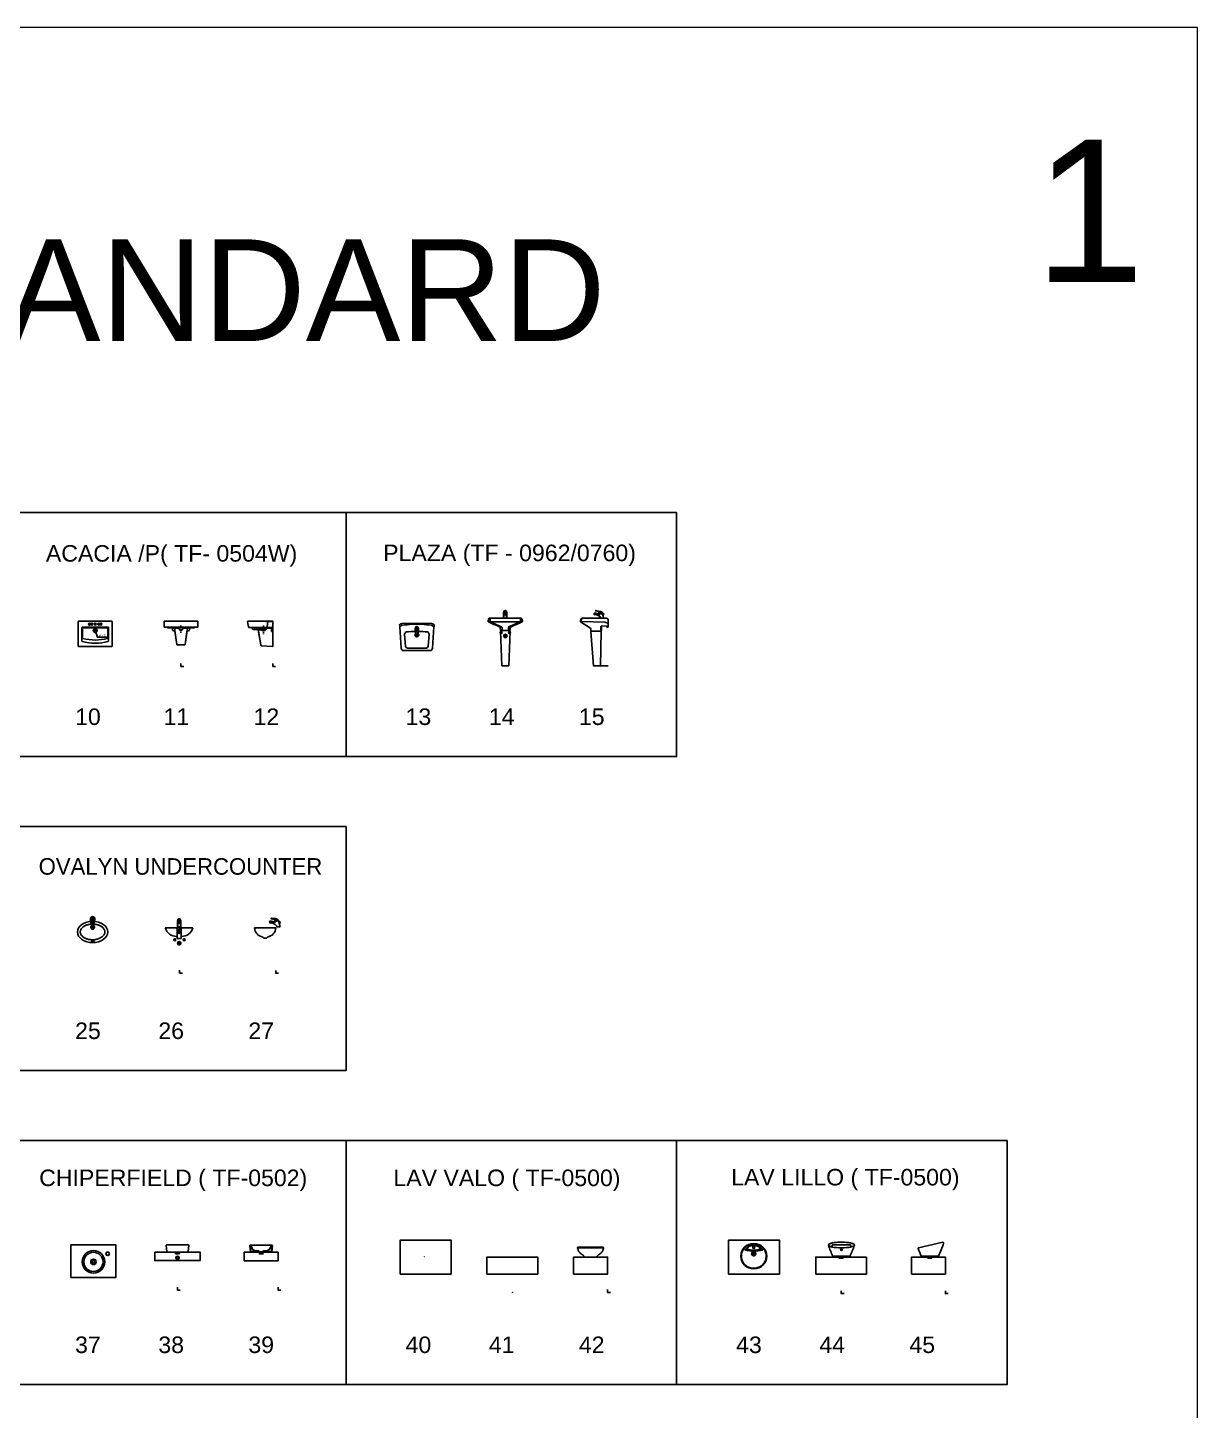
# Model space of a CAD drawing. Header units: inches. Extents: x 242965 to 445791, y 236206 to 423703.
# Drawn here: x 388990 to 409694, y 307410 to 331888 of the extents above; entities that cross this region are included whole.
import ezdxf

# ---------------------------------------------------------------- set-up
doc = ezdxf.new("R2010")
doc.units = ezdxf.units.IN
doc.header["$MEASUREMENT"] = 0
doc.linetypes.add('HIDDEN', pattern=[0.375, 0.25, -0.125])
doc.layers.add('2', color=181, linetype='Continuous', lineweight=20)
doc.layers.add('e', color=96, linetype='Continuous', lineweight=5)
for name, color, linetype in [('HATCH', 8, 'Continuous'), ('L1_', 7, 'Continuous'), ('wc', 144, 'Continuous')]:
    doc.layers.add(name, color=color, linetype=linetype)
doc.styles.add('Vni-Helve', font='')
doc.styles.get('Vni-Helve').set_extended_font_data('VNI-Helve')

# ---------------------------------------------------------------- blocks, each defined once
blk = doc.blocks.new('10')
at = {"layer": 'HATCH'}
blk.add_lwpolyline([(300, -10, 0.414214), (290, 0), (-290, 0, 0.414214), (-300, -10), (-300, -438, 0.414214), (-290, -448), (290, -448, 0.414214), (300, -438)], format="xyb", close=True, dxfattribs=at)
at = {"layer": 'wc', "color": 7}
for points in [[(300, -10, 0.414214), (290, 0), (-290, 0, 0.414214), (-300, -10), (-300, -438, 0.414214), (-290, -448), (290, -448, 0.414214), (300, -438)], [(237, -350), (237, -114, 0.414214), (227, -104), (0, -104), (-227, -104, 0.414214), (-237, -114), (-237, -350, 0.342419), (-229, -359), (-229, -359, 0.062437), (0, -388), (0, -388, 0.062437), (229, -359), (229, -359, 0.342419)]]:
    blk.add_lwpolyline(points, format="xyb", close=True, dxfattribs=at)
at = {"layer": 'wc'}
blk.add_lwpolyline([(226, -297), (226, -125, 0.414214), (216, -115), (0, -115), (-216, -115, 0.414214), (-226, -125), (-226, -297, 0.347164), (-219, -307), (-219, -307, 0.057422), (0, -333), (0, -333, 0.057422), (219, -307), (219, -307, 0.347164)], format="xyb", close=True, dxfattribs=at)
for points in [[(-119, -52), (-84, -52)], [(-102, -34), (-102, -70)], [(-78, -52), (-42, -52)], [(-60, -34), (-60, -70)], [(-45, -165), (46, -165)], [(-18, -52), (18, -52)], [(0, -34), (0, -70)], [(0, -119), (0, -210)], [(0, -165), (40, -283), (237, -283)], [(77, -52), (42, -52)], [(60, -34), (60, -70)], [(119, -52), (83, -52)], [(101, -34), (101, -70)]]:
    blk.add_lwpolyline(points, dxfattribs=at)
at = {"layer": 'wc', "color": 0}
blk.add_lwpolyline([(24, -177), (-24, -153)], dxfattribs=at)
at = {"layer": 'wc'}
for centre, radius in [((-102, -52), 15.2), ((-102, -52), 12.1), ((-60, -52), 15.2), ((-60, -52), 12.1), ((0, -165), 34), ((0, -52), 15.2), ((0, -52), 12.1), ((60, -52), 15.2), ((60, -52), 12.1), ((101, -52), 15.2), ((101, -52), 12.1)]:
    blk.add_circle(centre, radius, dxfattribs=at)
at = {"layer": 'wc', "linetype": 'ByBlock'}
for s, p in [('∅', (64, -273)), (' 45', (107, -273))]:
    blk.add_text(s, height=40, dxfattribs=at).set_placement(p)
blk = doc.blocks.new('11')
at = {"layer": 'HATCH'}
for points in [[(108, 622), (144, 638), (144, 638, 0.279368), (150, 647), (150, 647), (151, 677), (230, 682), (230, 682, 0.218655), (235, 685), (235, 685), (241, 694), (295, 694, 0.414214), (300, 699), (300, 795, 0.414214), (295, 800), (-295, 800, 0.414214), (-300, 795), (-300, 699, 0.414214), (-295, 694), (-241, 694), (-235, 685), (-235, 685, 0.218655), (-230, 682), (-230, 682), (-151, 677), (-150, 647), (-150, 647, 0.279368), (-144, 638), (-144, 638), (-108, 622)], [(106, 621), (74, 389), (74, 389, -0.388981), (64, 380), (0, 380), (-64, 380, -0.388981), (-74, 389), (-74, 389), (-106, 621)]]:
    blk.add_lwpolyline(points, format="xyb", dxfattribs=at)
at = {"layer": 'wc', "color": 7}
for points in [[(108, 622), (144, 638), (144, 638, 0.279368), (150, 647), (150, 647), (151, 677), (230, 682), (230, 682, 0.218655), (235, 685), (235, 685), (241, 694), (295, 694, 0.414214), (300, 699), (300, 795, 0.414214), (295, 800), (-295, 800, 0.414214), (-300, 795), (-300, 699, 0.414214), (-295, 694), (-241, 694), (-235, 685), (-235, 685, 0.218655), (-230, 682), (-230, 682), (-151, 677), (-150, 647), (-150, 647, 0.279368), (-144, 638), (-144, 638), (-108, 622)], [(106, 621), (74, 389), (74, 389, -0.388981), (64, 380), (0, 380), (-64, 380, -0.388981), (-74, 389), (-74, 389), (-106, 621)]]:
    blk.add_lwpolyline(points, format="xyb", dxfattribs=at)
at = {"layer": 'wc'}
for points in [[(-295, 800, 0.414214), (-300, 795), (-300, 699, 0.414214), (-295, 694)], [(295, 694, 0.414214), (300, 699), (300, 795, 0.414214), (295, 800)], [(33, 669, 0.364225), (27, 663), (27, 663), (25, 650), (25, 650, -0.382989), (18, 644), (0, 644), (0, 644), (-18, 644, -0.382989), (-25, 650), (-25, 650), (-27, 663), (-27, 663, 0.364225), (-33, 669), (-230, 682), (-230, 682, -0.218655), (-235, 685), (-235, 685), (-241, 694)], [(-151, 677), (-150, 647), (-150, 647, 0.279368), (-144, 638), (-144, 638), (-108, 622)], [(113, 675), (74, 389), (74, 389, -0.388981), (64, 380), (0, 380), (-64, 380, -0.388981), (-74, 389), (-74, 389), (-113, 675)], [(151, 677), (150, 647), (150, 647, -0.279368), (144, 638), (144, 638), (108, 622)], [(241, 694), (235, 685), (235, 685, -0.218655), (230, 682)]]:
    blk.add_lwpolyline(points, format="xyb", dxfattribs=at)
for points in [[(295, 800), (-295, 800)], [(-295, 694), (295, 694)], [(230, 682), (33, 669)], [(50, 0), (0, 0), (0, 50)]]:
    blk.add_lwpolyline(points, dxfattribs=at)
at = {"layer": 'wc', "linetype": 'HIDDEN', "ltscale": 80}
blk.add_lwpolyline([(0, 725), (0, 593)], dxfattribs=at)
blk = doc.blocks.new('12')
at = {"layer": 'HATCH'}
blk.add_lwpolyline([(-199, 367), (0, 353), (0, 800), (-438, 800, 0.46002), (-448, 788), (-433, 699, 0.369845), (-423, 690), (-375, 690), (-355, 660), (-355, 660, 0.225253), (-347, 655), (-347, 655), (-258, 646), (-213, 380, 0.345697)], format="xyb", close=True, dxfattribs=at)
at = {"layer": 'wc', "color": 7}
blk.add_lwpolyline([(-199, 367), (0, 353), (0, 800), (-438, 800, 0.46002), (-448, 788), (-433, 699, 0.369845), (-423, 690), (-375, 690), (-355, 660), (-355, 660, 0.225253), (-347, 655), (-347, 655), (-258, 646), (-213, 380, 0.345697)], format="xyb", close=True, dxfattribs=at)
at = {"layer": 'wc'}
for points in [[(0, 795), (-84, 789), (-84, 789, 0.373569), (-93, 780), (-93, 780), (-101, 679), (-101, 679, -0.143967), (-102, 675), (-102, 675), (-110, 665), (-110, 665, -0.234354), (-115, 662), (-115, 662), (-260, 661), (-213, 380), (-213, 380, 0.345697), (-199, 367), (0, 353), (0, 800), (-438, 800, 0.46002), (-448, 788), (-448, 788), (-433, 699), (-433, 699, 0.369845), (-423, 690), (0, 690)], [(-375, 690), (-355, 660), (-355, 660, 0.225253), (-347, 655), (-347, 655), (-198, 640)], [(-101, 678), (-33, 678, -0.414214), (-26, 671), (-26, 627, 0.414214), (-19, 620), (0, 620)]]:
    blk.add_lwpolyline(points, format="xyb", dxfattribs=at)
at = {"layer": 'wc', "linetype": 'HIDDEN', "ltscale": 80}
for points in [[(-340, 690), (-333, 681), (-333, 681, 0.229245), (-325, 676), (-325, 676), (-108, 666)], [(-134, 662), (-134, 644, -0.414214), (-144, 634), (-188, 634, -0.414214), (-198, 644), (-198, 662)]]:
    blk.add_lwpolyline(points, format="xyb", dxfattribs=at)
blk.add_lwpolyline([(-165, 727), (-165, 571)], dxfattribs=at)
at = {"layer": 'wc'}
blk.add_lwpolyline([(50, 0), (0, 0), (0, 50)], dxfattribs=at)
blk = doc.blocks.new('13')
at = {"layer": 'HATCH'}
blk.add_lwpolyline([(0, 0), (263, -1), (272, -9, -0.562267), (304, -48), (302, -63), (276, -440, -0.411139), (235, -484), (0, -484), (-235, -484, -0.411139), (-276, -440), (-302, -63), (-304, -48, -0.562267), (-272, -9), (-263, -1)], format="xyb", close=True, dxfattribs=at)
at = {"layer": 'wc', "color": 7}
blk.add_lwpolyline([(0, 0), (263, -1), (272, -9, -0.562267), (304, -48), (302, -63), (276, -440, -0.411139), (235, -484), (0, -484), (-235, -484, -0.411139), (-276, -440), (-302, -63), (-304, -48, -0.562267), (-272, -9), (-263, -1)], format="xyb", close=True, dxfattribs=at)
at = {"layer": 'wc'}
for points in [[(301, -64, 0.065359), (280, -43, 0.124944), (262, -36, 0.023701), (82, -18), (0, -19), (-82, -18, 0.023701), (-262, -36, 0.124944), (-280, -43, 0.065359), (-301, -64)], [(-20, -179, 3.105917), (20, -179)], [(13, -220, -0.389882), (0, -231, -0.230616), (-10, -226, -0.146126), (-13, -220), (-15, -208, -0.090943), (-17, -201), (-23, -157), (-28, -123), (-32, -90, -0.413838), (0, -59, -0.413838), (32, -90), (28, -123), (23, -157), (17, -201, -0.090943), (15, -208), (13, -220)], [(-18, -192, 0.469445), (-12, -228)], [(12, -228, 0.469445), (18, -192)]]:
    blk.add_lwpolyline(points, format="xyb", dxfattribs=at)
at = {"layer": 'wc', "color": 7}
for points in [[(-25, -145, 0.025131), (-186, -153, 0.292168), (-217, -195), (-200, -412, 0.274779), (-167, -438), (0, -438), (167, -438, 0.274779), (200, -412), (217, -195, 0.292168), (186, -153, 0.025131), (25, -145)], [(28, -123, 0.462811), (0, -90, 0.462811), (-28, -123)], [(-15, -208, 0.245866), (0, -218, 0.245866), (15, -208)], [(13, -220), (12, -228, -0.409667), (0, -239, -0.409667), (-12, -228), (-13, -220)]]:
    blk.add_lwpolyline(points, format="xyb", dxfattribs=at)
at = {"layer": 'wc'}
for points in [[(-40, -207), (-15, -207)], [(15, -207), (40, -207)]]:
    blk.add_lwpolyline(points, dxfattribs=at)
blk.add_lwpolyline([(0, -99, 0.414214), (-23, -121), (-13, -198, 0.389882), (0, -208, 0.389882), (13, -198), (23, -121, 0.414214)], format="xyb", close=True, dxfattribs=at)
for centre, radius in [((0, -134), 19.9), ((0, -75), 15), ((0, -134), 12.6), ((0, -75), 9.33)]:
    blk.add_circle(centre, radius, dxfattribs=at)
blk = doc.blocks.new('14')
at = {"layer": 'HATCH'}
blk.add_lwpolyline([(0, 0), (23, 615, -0.064811), (18, 627, 0.255147), (23, 635), (28, 683, -0.122342), (41, 693, 0.009761), (237, 780, 0.365404), (244, 795), (234, 832, 0.426318), (223, 843), (-32, 843), (-61, 843), (-90, 843), (-345, 843, 0.426318), (-356, 832), (-366, 795, 0.365404), (-360, 780, 0.009761), (-163, 693, -0.122342), (-150, 683), (-145, 635, 0.255147), (-140, 627, -0.064811), (-145, 615), (-122, 0)], format="xyb", dxfattribs=at)
blk.add_lwpolyline([(0, 0), (-122, 0)], dxfattribs=at)
at = {"layer": 'wc'}
for points in [[(-90, 939), (-80, 973, -0.332909), (-70, 980), (-61, 980), (-52, 980, -0.332909), (-42, 973), (-32, 939)], [(-338, 784, 0.035311), (-358, 783)], [(-323, 843), (-330, 808), (-334, 793), (-327, 779), (-127, 694, -0.367174), (-118, 675), (-118, 627)], [(-45, 913, 0.259522), (-46, 914, 0.076064), (-50, 915, 0.036376), (-54, 916, 0.026507), (-61, 917, 0.026507), (-67, 916, 0.036376), (-72, 915, 0.076064), (-76, 914, 0.259522), (-77, 913, 0.259522)], [(-67, 967), (-71, 946, 0.169183)], [(-71, 946, 0.15), (-51, 946)], [(-55, 967), (-51, 946, -0.169183)], [(201, 843), (208, 808), (212, 793), (205, 779), (5, 694, 0.367174), (-4, 675), (-4, 627)], [(236, 783, 0.035311), (216, 784)]]:
    blk.add_lwpolyline(points, format="xyb", dxfattribs=at)
at = {"layer": 'wc', "color": 7}
for points in [[(0, 0), (23, 615, -0.064811), (18, 627, 0.255147), (23, 635), (28, 683, -0.122342), (41, 693, 0.009761), (237, 780, 0.365404), (244, 795), (234, 832, 0.426318), (223, 843), (-32, 843), (-61, 843), (-90, 843), (-345, 843, 0.426318), (-356, 832), (-366, 795, 0.365404), (-360, 780, 0.009761), (-163, 693, -0.122342), (-150, 683), (-145, 635, 0.255147), (-140, 627, -0.064811), (-145, 615), (-122, 0)], [(-85, 866), (-81, 923, -0.741267), (-41, 923), (-37, 866)], [(-40, 911, 0.558066), (-81, 911)]]:
    blk.add_lwpolyline(points, format="xyb", dxfattribs=at)
at = {"layer": 'wc'}
for points in [[(207, 783), (-61, 783), (-329, 783)], [(-32, 843), (-32, 906), (-32, 939), (-90, 939), (-90, 903), (-90, 843)], [(-77, 913), (-77, 910)], [(-45, 913), (-45, 910)], [(-154, 590), (-117, 590)], [(-135, 608), (-135, 571)], [(-97, 530), (-19, 530)], [(-58, 568), (-58, 491)], [(33, 590), (-4, 590)], [(15, 608), (15, 571)]]:
    blk.add_lwpolyline(points, dxfattribs=at)
for points in [[(-77, 910, 0.259522), (-76, 909, 0.076064), (-72, 907, 0.036376), (-67, 906, 0.026507), (-61, 906, 0.026507), (-54, 906, 0.036376), (-50, 907, 0.076064), (-46, 909, 0.259522), (-45, 910, 0.259522), (-46, 911, 0.076064), (-50, 913, 0.036376), (-54, 914, 0.026507), (-61, 914, 0.026507), (-67, 914, 0.036376), (-72, 913, 0.076064), (-76, 911, 0.259522)], [(-67, 967, -0.305139), (-55, 967, 0.305139)]]:
    blk.add_lwpolyline(points, format="xyb", close=True, dxfattribs=at)
at = {"layer": 'wc', "color": 7}
for points in [[(-140, 627), (18, 627)], [(0, 0), (-122, 0)]]:
    blk.add_lwpolyline(points, dxfattribs=at)
at = {"layer": 'wc'}
for centre, radius in [((-135, 590), 17.6), ((-135, 590), 12.6), ((-58, 530), 30.2), ((-58, 530), 25.2), ((15, 590), 17.6), ((15, 590), 12.6)]:
    blk.add_circle(centre, radius, dxfattribs=at)
blk = doc.blocks.new('15')
at = {"layer": 'HATCH'}
blk.add_lwpolyline([(0, 827), (0, 692, -0.152998), (-20, 689), (-28, 706), (-114, 707, 0.155734), (-124, 704), (-121, 697), (-121, 627), (-131, 621), (-136, 618), (-127, 608), (-135, 0), (-258, 0), (-305, 609), (-299, 618), (-306, 621), (-306, 653), (-313, 667), (-489, 782, -0.061754), (-486, 826, -0.200431), (-469, 844), (-142, 844), (-81, 844), (-27, 844)], format="xyb", close=True, dxfattribs=at)
at = {"layer": 'wc'}
for points in [[(-198, 977), (-219, 980, 0.206002), (-229, 977)], [(-155, 935, 0.255828), (-154, 932), (-154, 932, -0.291043), (-156, 924), (-156, 924, -0.178437), (-170, 921), (-170, 921, -0.022606), (-197, 927), (-197, 927, 0.051666), (-242, 936), (-242, 936, 0.322169), (-243, 935), (-243, 935), (-249, 921), (-249, 921, 0.428113), (-248, 920), (-248, 920), (-247, 919), (-226, 911), (-188, 898), (-188, 898, -0.036365), (-160, 881), (-160, 881, -0.160897), (-142, 844)], [(-226, 911), (-228, 905), (-249, 913), (-247, 919, -0.08481), (-155, 880, -0.158906), (-130, 854)], [(-242, 936), (-175, 916, 0.087142), (-148, 913, 0.496456)], [(-229, 977, 0.22948), (-226, 974), (-174, 962), (-149, 954)], [(-106, 938), (-109, 949), (-118, 955, 0.056287), (-135, 964), (-135, 964)], [(-124, 704, 0.251438), (-132, 689), (-131, 621)]]:
    blk.add_lwpolyline(points, format="xyb", dxfattribs=at)
at = {"layer": 'wc', "color": 7}
blk.add_lwpolyline([(0, 827), (0, 692, -0.152998), (-20, 689), (-28, 706), (-114, 707, 0.155734), (-124, 704), (-121, 697), (-121, 627), (-131, 621), (-136, 618), (-127, 608), (-135, 0), (-258, 0), (-305, 609), (-299, 618), (-306, 621), (-306, 653), (-313, 667), (-489, 782, -0.061754), (-486, 826, -0.200431), (-469, 844), (-142, 844), (-81, 844), (-27, 844)], format="xyb", close=True, dxfattribs=at)
at = {"layer": 'wc'}
for points in [[(-479, 784), (-489, 782)], [(-469, 844), (-478, 796), (-479, 784), (-473, 772)], [(-479, 784), (-56, 776), (-1, 752)], [(-135, 964), (-198, 977)], [(-106, 938), (-108, 938), (-143, 938)], [(-103, 924), (-108, 938)], [(-92, 911), (-95, 895), (-102, 924)], [(-92, 911), (-93, 911), (-92, 931), (-77, 927), (-84, 909)], [(-92, 931), (-89, 932), (-80, 930), (-77, 927)], [(-84, 909), (-86, 910), (-91, 882), (-81, 844)], [(-135, 0), (0, 0)]]:
    blk.add_lwpolyline(points, dxfattribs=at)
at = {"layer": 'wc', "color": 7}
for points in [[(-143, 938), (-155, 935), (-158, 934), (-163, 947), (-156, 956)], [(-156, 924), (-102, 924)], [(-91, 882), (-95, 895)], [(-86, 910), (-92, 911)], [(-136, 618), (-299, 618)]]:
    blk.add_lwpolyline(points, dxfattribs=at)
blk = doc.blocks.new('25')
at = {"layer": 'HATCH'}
blk.add_ellipse((0, 0), major_axis=(268, 0), ratio=0.705652, dxfattribs=at)
at = {"layer": 'wc', "color": 7}
for points in [[(17, 68, -0.389882), (1, 54, -0.230616), (-11, 60, -0.146126), (-15, 68), (-18, 83, -0.090943), (-20, 92), (-28, 146), (-35, 190), (-39, 231, -0.413838), (1, 270, -0.413838), (41, 231), (36, 190), (30, 146), (22, 92, -0.090943), (19, 83), (17, 68)], [(36, 190, 0.462811), (1, 231, 0.462811), (-35, 190)], [(-18, 83, 0.245866), (1, 71, 0.245866), (19, 83)], [(17, 68), (15, 58, -0.409667), (1, 44, -0.409667), (-14, 58), (-15, 68)]]:
    blk.add_lwpolyline(points, format="xyb", dxfattribs=at)
at = {"layer": 'wc', "color": 6}
for points in [[(-40, 85), (43, 85)], [(1, 124), (1, 40)]]:
    blk.add_lwpolyline(points, dxfattribs=at)
at = {"layer": 'wc'}
blk.add_lwpolyline([(1, 220, 0.414214), (-28, 193), (-15, 96, 0.389882), (1, 82, 0.389882), (17, 96), (30, 193, 0.414214)], format="xyb", close=True, dxfattribs=at)
at = {"layer": 'wc', "color": 6}
blk.add_lwpolyline([(-28, -168), (26, -168), (26, -175), (-28, -175)], close=True, dxfattribs=at)
at = {"layer": 'wc'}
for centre, radius in [((1, 250), 18.8), ((1, 250), 11.7), ((1, 175), 25), ((1, 175), 15.8)]:
    blk.add_circle(centre, radius, dxfattribs=at)
at = {"layer": 'wc', "color": 6}
blk.add_circle((1, 85), 32.1, dxfattribs=at)
at = {"layer": 'wc', "color": 7}
blk.add_ellipse((0, 0), major_axis=(268, 0), ratio=0.705652, dxfattribs=at)
at = {"layer": 'wc', "color": 6}
blk.add_open_spline([(218, 0), (218, 5), (218, 10), (216, 20), (215, 25), (211, 35), (208, 40), (203, 50), (199, 55), (191, 66), (187, 71), (177, 80), (171, 85), (159, 94), (152, 99), (138, 107), (131, 111), (115, 118), (107, 121), (89, 127), (80, 129), (62, 133), (52, 135), (33, 138), (24, 138), (4, 139), (-6, 139), (-25, 138), (-35, 137), (-54, 135), (-63, 133), (-82, 129), (-91, 126), (-108, 121), (-116, 117), (-132, 110), (-140, 106), (-154, 98), (-160, 94), (-172, 84), (-178, 80), (-188, 70), (-192, 65), (-200, 55), (-203, 50), (-209, 39), (-211, 34), (-215, 24), (-216, 19), (-218, 9), (-218, 4), (-218, -6), (-218, -11), (-216, -21), (-214, -26), (-210, -36), (-208, -41), (-202, -51), (-199, -56), (-191, -66), (-186, -71), (-176, -81), (-170, -86), (-158, -95), (-151, -99), (-137, -108), (-129, -111), (-113, -118), (-105, -122), (-88, -127), (-79, -130), (-60, -134), (-51, -135), (-32, -138), (-22, -139), (-2, -139), (7, -139), (27, -138), (37, -137), (56, -135), (65, -133), (83, -128), (92, -126), (109, -120), (118, -117), (133, -109), (141, -106), (155, -97), (161, -93), (173, -84), (179, -79), (189, -69), (193, -64), (201, -54), (204, -49), (209, -38), (212, -33), (215, -23), (216, -18), (218, -9), (218, -4), (218, 0)], degree=3, knots=[0, 0, 0, 0, 0.125951, 0.125951, 0.251903, 0.251903, 0.377854, 0.377854, 0.503806, 0.503806, 0.629757, 0.629757, 0.755708, 0.755708, 0.88166, 0.88166, 1.007611, 1.007611, 1.133563, 1.133563, 1.259514, 1.259514, 1.385465, 1.385465, 1.511417, 1.511417, 1.637368, 1.637368, 1.76332, 1.76332, 1.889271, 1.889271, 2.015222, 2.015222, 2.141174, 2.141174, 2.267125, 2.267125, 2.393076, 2.393076, 2.519028, 2.519028, 2.644979, 2.644979, 2.770931, 2.770931, 2.896882, 2.896882, 3.022833, 3.022833, 3.148785, 3.148785, 3.274736, 3.274736, 3.400688, 3.400688, 3.526639, 3.526639, 3.65259, 3.65259, 3.778542, 3.778542, 3.904493, 3.904493, 4.030445, 4.030445, 4.156396, 4.156396, 4.282347, 4.282347, 4.408299, 4.408299, 4.53425, 4.53425, 4.660202, 4.660202, 4.786153, 4.786153, 4.912104, 4.912104, 5.038056, 5.038056, 5.164007, 5.164007, 5.289959, 5.289959, 5.41591, 5.41591, 5.541861, 5.541861, 5.667813, 5.667813, 5.793764, 5.793764, 5.919715, 5.919715, 6.045667, 6.045667, 6.171618, 6.171618, 6.283185, 6.283185, 6.283185, 6.283185], dxfattribs=at)
blk = doc.blocks.new('26')
at = {"layer": 'wc', "color": 8}
for q in [(-253, 800), (236, 800)]:
    blk.add_line((236, 800), q, dxfattribs=at)
blk.add_lwpolyline([(-253, 800, 0.3319), (-50, 650)], format="xyb", dxfattribs=at)
for points in [[(-50, 800), (-42, 800), (-42, 785), (-50, 785)], [(-42, 800), (26, 800), (26, 615), (-42, 615)], [(-14, 781), (-1, 781), (-1, 703), (-14, 703)], [(33, 800), (26, 800), (26, 785), (33, 785)]]:
    blk.add_lwpolyline(points, close=True, dxfattribs=at)
at = {"layer": 'wc'}
for points in [[(23, 919), (13, 954, 0.332909), (3, 961), (-7, 961), (-16, 961, 0.332909), (-26, 954), (-36, 919)], [(10, 891, 0.259522), (9, 893, 0.076064), (5, 894, 0.036376), (0, 895, 0.026507), (-7, 896, 0.026507), (-13, 895, 0.036376), (-18, 894, 0.076064), (-22, 893, 0.259522), (-23, 891, 0.259522)], [(-13, 948), (-17, 926, 0.169183)], [(-17, 926, 0.15), (3, 926)], [(0, 948, 0.305139), (-13, 948)], [(0, 948), (3, 926, -0.169183)]]:
    blk.add_lwpolyline(points, format="xyb", dxfattribs=at)
for points in [[(23, 820), (23, 884), (23, 919), (-36, 919), (-36, 882), (-36, 820)], [(-23, 891), (-23, 889)], [(10, 891), (10, 889)], [(50, 0), (0, 0), (0, 50)]]:
    blk.add_lwpolyline(points, dxfattribs=at)
at = {"layer": 'wc', "color": 7}
blk.add_lwpolyline([(23, 820), (-7, 820), (-36, 820)], dxfattribs=at)
for points in [[(-31, 843), (-27, 902, -0.741267), (14, 902), (18, 843)], [(15, 890, 0.558066), (-28, 890)]]:
    blk.add_lwpolyline(points, format="xyb", dxfattribs=at)
at = {"layer": 'wc'}
blk.add_lwpolyline([(-23, 889, 0.259522), (-22, 888, 0.076064), (-18, 886, 0.036376), (-13, 885, 0.026507), (-7, 885, 0.026507), (0, 885, 0.036376), (5, 886, 0.076064), (9, 888, 0.259522), (10, 889, 0.259522), (9, 890, 0.076064), (5, 892, 0.036376), (0, 893, 0.026507), (-7, 893, 0.026507), (-13, 893, 0.036376), (-18, 892, 0.076064), (-22, 890, 0.259522)], format="xyb", close=True, dxfattribs=at)
at = {"layer": 'wc', "color": 8}
for points in [[(-104, 590), (-67, 590)], [(-86, 608), (-86, 572)], [(-50, 650), (-42, 615)], [(-45, 530), (32, 530)], [(-7, 568), (-7, 492)], [(34, 650), (26, 615)], [(98, 590), (61, 590)], [(80, 608), (80, 572)]]:
    blk.add_lwpolyline(points, dxfattribs=at)
for centre, radius in [((-86, 590), 17.6), ((-86, 590), 12.6), ((-7, 530), 30.2), ((-7, 530), 25.2), ((80, 590), 17.6), ((80, 590), 12.6)]:
    blk.add_circle(centre, radius, dxfattribs=at)
blk.add_arc((34, 861), 211, 269.7673, 343.2113, dxfattribs=at)
blk = doc.blocks.new('27')
at = {"layer": 'wc', "color": 8}
blk.add_lwpolyline([(-378, 802), (0, 802), (0, 802, -0.359741), (-149, 641), (-164, 621), (-164, 621), (-214, 621), (-229, 641, -0.359741)], format="xyb", close=True, dxfattribs=at)
at = {"layer": 'wc', "color": 7}
for points in [[(-107, 904), (-110, 897), (-86, 888), (-83, 896)], [(-18, 969), (-18, 970), (-11, 971), (14, 965), (19, 961), (19, 960)], [(48, 929), (-3, 915)], [(61, 881), (46, 933), (44, 937)], [(60, 913), (63, 916), (74, 915), (77, 912)], [(63, 892), (62, 892), (60, 913), (77, 912), (72, 892)], [(69, 892), (63, 892), (61, 881), (66, 863)], [(72, 892), (69, 892), (66, 863), (78, 820)]]:
    blk.add_lwpolyline(points, dxfattribs=at)
for points in [[(-4, 924, 0.151404), (-4, 919), (-4, 919, -0.291043), (-6, 909), (-6, 909, -0.178437), (-22, 906), (-22, 906, -0.022606), (-52, 914), (-52, 914, 0.051666), (-102, 923), (-102, 923, 0.322169), (-103, 922), (-103, 922), (-109, 907), (-109, 907, 0.428113), (-109, 905), (-109, 905), (-107, 904), (-83, 896), (-41, 880), (-41, 880, -0.036365), (-11, 862), (-11, 862, -0.144043), (23, 820), (23, 820), (78, 820)], [(17, 936, 0.287762), (-1, 953), (-87, 969, -0.198955), (-75, 973), (-18, 969), (-18, 969), (19, 960), (19, 960, -0.06062), (37, 952), (47, 938), (44, 937), (-4, 924), (-8, 923, 0.296886), (-30, 954), (-83, 965, -0.22948), (-87, 969)]]:
    blk.add_lwpolyline(points, format="xyb", dxfattribs=at)
at = {"layer": 'wc'}
blk.add_lwpolyline([(50, 0), (0, 0), (0, 50)], dxfattribs=at)
blk = doc.blocks.new('37')
at = {"layer": 'HATCH'}
blk.add_circle((0, 0), 200, dxfattribs=at)
at = {"layer": 'wc', "color": 7}
blk.add_circle((0, 0), 200, dxfattribs=at)
at = {"layer": 'wc'}
for centre, radius in [((0, 0), 170), ((0, 0), 47.7), ((0, 0), 23.3), ((252, 144), 32.7), ((252, 144), 30.3)]:
    blk.add_circle(centre, radius, dxfattribs=at)
blk = doc.blocks.new('38')
at = {"layer": 'HATCH'}
blk.add_lwpolyline([(-200, 789), (-200, 789), (-190, 682), (-190, 682, 0.391002), (-180, 673), (0, 673), (0, 673), (180, 673, 0.391002), (190, 682), (190, 682), (200, 789), (200, 789, 0.437812), (190, 800), (0, 800), (0, 800), (-190, 800, 0.437812)], format="xyb", close=True, dxfattribs=at)
at = {"layer": 'wc', "color": 7}
blk.add_lwpolyline([(-200, 789), (-200, 789), (-190, 682), (-190, 682, 0.391002), (-180, 673), (0, 673), (0, 673), (180, 673, 0.391002), (190, 682), (190, 682), (200, 789), (200, 789, 0.437812), (190, 800), (0, 800), (0, 800), (-190, 800, 0.437812)], format="xyb", close=True, dxfattribs=at)
at = {"layer": 'wc'}
blk.add_lwpolyline([(-37, 673), (-34, 647, 0.382137), (-29, 642), (0, 642), (0, 642), (29, 642, 0.382137), (34, 647), (37, 673)], format="xyb", dxfattribs=at)
for points in [[(-37, 570), (40, 570)], [(50, 0), (0, 0), (0, 50)]]:
    blk.add_lwpolyline(points, dxfattribs=at)
for radius in [30.2, 25.2]:
    blk.add_circle((1, 570), radius, dxfattribs=at)
blk = doc.blocks.new('39')
at = {"layer": 'HATCH'}
blk.add_lwpolyline([(-480, 671), (-337, 671), (-120, 671, 0.391002), (-110, 680), (-110, 680), (-100, 787), (-100, 787, 0.437812), (-110, 798), (-118, 798), (-300, 798), (-482, 798), (-490, 798, 0.437812), (-500, 787), (-500, 787), (-490, 680), (-490, 680, 0.391002)], format="xyb", close=True, dxfattribs=at)
at = {"layer": 'wc', "color": 7}
for points in [[(-337, 671), (-480, 671, -0.391002), (-490, 680), (-490, 680), (-500, 787), (-500, 787, -0.437812), (-490, 798), (-482, 798, -0.411741), (-472, 788), (-472, 788, 0.356391), (-396, 696), (-396, 696), (-343, 693, -0.214125), (-336, 690), (-336, 690), (-321, 676)], [(-482, 798), (-300, 798), (-118, 798, 0.411741), (-128, 788), (-128, 788, -0.356391), (-204, 696), (-204, 696), (-257, 693, 0.214125), (-264, 690), (-264, 690), (-279, 676)], [(-263, 671), (-120, 671, 0.391002), (-110, 680), (-110, 680), (-100, 787), (-100, 787, 0.437812), (-110, 798), (-118, 798)]]:
    blk.add_lwpolyline(points, format="xyb", dxfattribs=at)
at = {"layer": 'wc'}
for points in [[(-447, 686), (-475, 686), (-475, 686, -0.195645), (-479, 687), (-479, 687), (-485, 693), (-485, 693, -0.184723), (-487, 697), (-487, 697), (-494, 781), (-494, 781, -0.438948), (-489, 787), (-484, 787, -0.403547), (-479, 782), (-479, 782, 0.281894), (-422, 696), (-422, 696, -0.492569), (-420, 688), (-420, 688), (-429, 678, -0.434452), (-436, 678), (-436, 678), (-443, 685, 0.197538)], [(-121, 782, -0.403547), (-116, 787), (-111, 787, -0.438948), (-106, 781), (-106, 781), (-113, 697), (-113, 697, -0.184723), (-115, 693), (-115, 693), (-121, 687), (-121, 687, -0.195645), (-125, 686), (-125, 686), (-153, 686), (-153, 686, 0.197538), (-157, 685), (-164, 678), (-164, 678, -0.434452), (-171, 678), (-180, 688), (-180, 688, -0.492569), (-178, 696), (-178, 696, 0.281894), (-121, 782)]]:
    blk.add_lwpolyline(points, format="xyb", close=True, dxfattribs=at)
for points in [[(-444, 671), (-447, 675), (-447, 675, 0.242114), (-451, 677), (-470, 677, 0.224848), (-473, 675), (-473, 675), (-477, 671)], [(-179, 671), (-188, 682), (-188, 682, 0.260452), (-197, 686), (-197, 686, -0.017843), (-246, 682), (-246, 682, 0.359705), (-265, 665), (-265, 665), (-269, 640), (-300, 640), (-331, 640), (-335, 665), (-335, 665, 0.359705), (-354, 682), (-354, 682, -0.017843), (-403, 686), (-403, 686, 0.260452), (-412, 682), (-412, 682), (-421, 671)], [(-123, 671), (-127, 675), (-127, 675, 0.224848), (-130, 677), (-149, 677, 0.242114), (-153, 675), (-153, 675), (-156, 671)]]:
    blk.add_lwpolyline(points, format="xyb", dxfattribs=at)
for points in [[(-281, 640), (-279, 676), (-300, 676), (-321, 676), (-319, 640)], [(50, 0), (0, 0), (0, 50)]]:
    blk.add_lwpolyline(points, dxfattribs=at)
blk = doc.blocks.new('40')
at = {"layer": 'L1_', "color": 3, "linetype": 'Continuous'}
blk.add_line((0, 0), (0, 0), dxfattribs=at)
blk.add_line((0, 0), (0, 0), dxfattribs=at)
blk.add_line((0, 0), (0, 0), dxfattribs=at)
blk.add_line((0, 0), (0, 0), dxfattribs=at)
blk.add_line((0, 0), (0, 0), dxfattribs=at)
blk.add_line((0, 0), (0, 0), dxfattribs=at)
blk.add_line((0, 0), (0, 0), dxfattribs=at)
blk.add_line((0, 0), (0, 0), dxfattribs=at)
blk.add_line((0, 0), (0, 0), dxfattribs=at)
blk.add_line((0, 0), (0, 0), dxfattribs=at)
blk.add_line((0, 0), (0, 0), dxfattribs=at)
blk.add_line((0, 0), (0, 0), dxfattribs=at)
blk.add_line((0, 0), (0, 0), dxfattribs=at)
blk.add_line((0, 0), (0, 0), dxfattribs=at)
blk.add_line((0, 0), (0, 0), dxfattribs=at)
blk.add_line((0, 0), (0, 0), dxfattribs=at)
blk.add_line((0, 0), (0, 0), dxfattribs=at)
blk.add_line((0, 0), (0, 0), dxfattribs=at)
blk.add_line((0, 0), (0, 0), dxfattribs=at)
blk.add_line((0, 0), (0, 0), dxfattribs=at)
blk.add_line((0, 0), (0, 0), dxfattribs=at)
for radius, start, end in [(0.01, 180, 270), (0.01, 270, 0), (0.01, 180, 270), (0.01, 270, 0), (0.01, 180, 270), (0.01, 270, 0), (0.01, 180, 270), (0.01, 270, 0), (0.005, 90, 161.5651), (0.005, 18.4349, 90), (0.005, 90, 161.5651), (0.005, 18.4349, 90), (0.005, 270, 0), (0.005, 180, 270), (0.005, 90, 180), (0.005, 0, 90)]:
    blk.add_arc((0, 0), radius, start, end, dxfattribs=at)
blk = doc.blocks.new('45')
at = {"layer": 'HATCH'}
blk.add_lwpolyline([(-476, 811, 0.45556), (-483, 797), (-483, 797, 0.014548), (-427, 659), (-427, 659), (-418, 659), (-413, 645), (-136, 645), (-130, 659), (-121, 659), (-121, 659, 0.024418), (-32, 893), (-32, 893, 0.58074), (-44, 906)], format="xyb", close=True, dxfattribs=at)
at = {"layer": 'wc', "color": 7}
blk.add_lwpolyline([(-476, 811, 0.45556), (-483, 797), (-483, 797, 0.014548), (-427, 659), (-427, 659), (-418, 659), (-413, 645), (-136, 645), (-130, 659), (-121, 659), (-121, 659, 0.024418), (-32, 893), (-32, 893, 0.58074), (-44, 906)], format="xyb", close=True, dxfattribs=at)
blk.add_lwpolyline([(-418, 659), (-130, 659)], dxfattribs=at)
at = {"layer": 'wc'}
blk.add_lwpolyline([(-314, 628), (-314, 645), (-242, 645), (-242, 628)], close=True, dxfattribs=at)
blk.add_lwpolyline([(50, 0), (0, 0), (0, 50)], dxfattribs=at)
blk = doc.blocks.new('44')
at = {"layer": 'HATCH'}
for p, q in [((-141, 659), (-149, 659)), ((-149, 659), (-149, 659)), ((-135, 645), (-141, 659)), ((142, 645), (-135, 645)), ((148, 659), (142, 645))]:
    blk.add_line(p, q, dxfattribs=at)
blk.add_lwpolyline([(233, 854, -0.020462), (156, 659), (156, 659), (148, 659)], format="xyb", dxfattribs=at)
blk.add_lwpolyline([(36, 628), (-36, 628), (-36, 645), (36, 645)], close=True, dxfattribs=at)
blk.add_arc((2202, 1693), 2568, 199.0507, 203.7396, dxfattribs=at)
blk.add_ellipse((4, 859), major_axis=(-230, 0), ratio=0.220601, start_param=3.075938, end_param=6.369486, dxfattribs=at)
at = {"layer": 'wc', "color": 7}
for points in [[(-128, 659), (148, 659), (142, 645), (-135, 645), (-141, 659), (-149, 659), (-149, 659, -0.020462), (-226, 854)], [(233, 854, -0.020462), (156, 659), (156, 659), (148, 659)]]:
    blk.add_lwpolyline(points, format="xyb", dxfattribs=at)
at = {"layer": 'wc'}
for points in [[(167, 823, 0.060115), (167, 855), (167, 855, 0.325249), (158, 860), (158, 860, 0.029809), (-150, 860), (-150, 860, 0.325249), (-159, 855), (-159, 855, 0.060115), (-160, 823)], [(163, 859, 0.000214), (-156, 859)]]:
    blk.add_lwpolyline(points, format="xyb", dxfattribs=at)
blk.add_lwpolyline([(36, 628), (-36, 628), (-36, 645), (36, 645)], close=True, dxfattribs=at)
blk.add_lwpolyline([(50, 0), (0, 0), (0, 50)], dxfattribs=at)
blk.add_circle((4, 777), 14.7, dxfattribs=at)
at = {"layer": 'wc', "color": 7}
blk.add_ellipse((4, 859), major_axis=(-230, 0), ratio=0.220601, dxfattribs=at)
blk = doc.blocks.new('43')
at = {"layer": 'HATCH'}
blk.add_ellipse((-4, -284), major_axis=(-230, 0), ratio=0.977986, dxfattribs=at)
at = {"layer": 'wc'}
blk.add_lwpolyline([(149, -174, 0.189024), (125, -158), (125, -158, 0.167321), (100, -161), (100, -161, -0.179721), (-107, -161), (-107, -161, 0.167321), (-131, -158), (-131, -158, 0.189024), (-156, -174), (-156, -174, 0.125733), (150, -178), (150, -178, 0.538127), (-156, -174)], format="xyb", dxfattribs=at)
for points in [[(42, -240), (-50, -240)], [(-4, -287), (-4, -194)]]:
    blk.add_lwpolyline(points, dxfattribs=at)
for centre, radius in [((-4, -240), 37.4), ((-4, -240), 23.3), ((-4, -127), 19)]:
    blk.add_circle(centre, radius, dxfattribs=at)
at = {"layer": 'wc', "color": 7}
blk.add_ellipse((-4, -284), major_axis=(-230, 0), ratio=0.977986, dxfattribs=at)
at = {"layer": 'wc'}
blk.add_open_spline([(-224, -284), (-224, -292), (-223, -299), (-221, -319), (-219, -331), (-212, -355), (-208, -366), (-197, -388), (-190, -399), (-175, -419), (-167, -429), (-149, -446), (-139, -454), (-118, -468), (-107, -474), (-84, -485), (-72, -489), (-48, -495), (-35, -497), (-10, -499), (3, -499), (28, -497), (41, -495), (65, -489), (77, -484), (100, -474), (111, -468), (132, -454), (142, -446), (160, -428), (168, -419), (183, -399), (189, -388), (200, -366), (205, -354), (211, -330), (214, -318), (216, -294), (217, -281), (215, -256), (213, -244), (207, -220), (202, -208), (192, -186), (186, -175), (172, -154), (164, -145), (147, -127), (137, -119), (117, -104), (106, -97), (83, -86), (71, -82), (47, -75), (34, -72), (9, -69), (-3, -69), (-29, -70), (-41, -72), (-66, -78), (-78, -82), (-102, -91), (-113, -97), (-134, -111), (-144, -118), (-163, -135), (-171, -144), (-187, -164), (-193, -174), (-205, -196), (-210, -208), (-217, -231), (-220, -244), (-223, -265), (-224, -275), (-224, -284)], degree=3, knots=[0, 0, 0, 0, 0.102998, 0.102998, 0.27579, 0.27579, 0.448582, 0.448582, 0.621373, 0.621373, 0.794165, 0.794165, 0.966957, 0.966957, 1.139749, 1.139749, 1.312541, 1.312541, 1.485332, 1.485332, 1.658124, 1.658124, 1.830916, 1.830916, 2.003708, 2.003708, 2.176499, 2.176499, 2.349291, 2.349291, 2.522083, 2.522083, 2.694875, 2.694875, 2.867667, 2.867667, 3.040458, 3.040458, 3.21325, 3.21325, 3.386042, 3.386042, 3.558834, 3.558834, 3.731625, 3.731625, 3.904417, 3.904417, 4.077209, 4.077209, 4.250001, 4.250001, 4.422793, 4.422793, 4.595584, 4.595584, 4.768376, 4.768376, 4.941168, 4.941168, 5.11396, 5.11396, 5.286752, 5.286752, 5.459543, 5.459543, 5.632335, 5.632335, 5.805127, 5.805127, 5.977919, 5.977919, 6.15071, 6.15071, 6.283185, 6.283185, 6.283185, 6.283185], dxfattribs=at)
blk = doc.blocks.new('42')
at = {"layer": 'HATCH', "linetype": 'Continuous'}
for points in [[(-79, 800), (-521, 800, 0.465374), (-529, 788)], [(-71, 788, 0.465374), (-79, 800)]]:
    blk.add_lwpolyline(points, format="xyb", dxfattribs=at)
blk.add_lwpolyline([(-521, 800), (-521, 800)], close=True, dxfattribs=at)
blk.add_lwpolyline([(-521, 800), (-521, 800)], close=True, dxfattribs=at)
blk.add_lwpolyline([(-182, 625), (-418, 625)], dxfattribs=at)
for points in [[(-529, 788), (-522, 756), (-511, 731), (-496, 709), (-477, 690), (-458, 676), (-448, 668), (-432, 657), (-425, 649), (-419, 640), (-418, 625)], [(-71, 788), (-78, 756), (-89, 731), (-104, 709), (-123, 690), (-142, 676), (-152, 668), (-168, 657), (-175, 649), (-181, 640), (-182, 625)]]:
    blk.add_spline(points, degree=3, dxfattribs=at)
at = {"layer": 'wc'}
for points in [[(-79, 800), (-521, 800), (-521, 800, 0.465374), (-529, 788), (-529, 788), (-71, 788), (-71, 788, 0.465374), (-79, 800)], [(-521, 800, 0.465374), (-529, 788)], [(-71, 788, 0.465374), (-79, 800)]]:
    blk.add_lwpolyline(points, format="xyb", dxfattribs=at)
at = {"layer": 'wc', "color": 7}
for points in [[(-521, 800, 0.465374), (-529, 788)], [(-71, 788, 0.465374), (-79, 800)]]:
    blk.add_lwpolyline(points, format="xyb", dxfattribs=at)
for points in [[(-529, 788), (-529, 788)], [(-521, 800), (-521, 800)], [(-71, 788), (-71, 788)]]:
    blk.add_lwpolyline(points, close=True, dxfattribs=at)
at = {"layer": 'wc'}
for points in [[(-529, 788), (-529, 788)], [(-521, 800), (-521, 800)], [(-71, 788), (-71, 788)]]:
    blk.add_lwpolyline(points, close=True, dxfattribs=at)
at = {"layer": 'wc', "color": 7}
for points in [[(-521, 800), (-79, 800)], [(-418, 625), (-182, 625)]]:
    blk.add_lwpolyline(points, dxfattribs=at)
at = {"layer": 'wc'}
for points in [[(-521, 800), (-79, 800)], [(-418, 625), (-182, 625)], [(-418, 625), (-182, 625)], [(50, 0), (0, 0), (0, 50)]]:
    blk.add_lwpolyline(points, dxfattribs=at)
for points in [[(-529, 788), (-522, 756), (-511, 731), (-496, 709), (-477, 690), (-458, 676), (-448, 668), (-432, 657), (-425, 649), (-419, 640), (-418, 626)], [(-529, 788), (-522, 756), (-511, 731), (-496, 709), (-477, 690), (-458, 676), (-448, 668), (-432, 657), (-425, 649), (-419, 640), (-418, 626)], [(-71, 788), (-78, 756), (-89, 731), (-104, 709), (-123, 690), (-142, 676), (-152, 668), (-168, 657), (-175, 649), (-181, 640), (-182, 626)], [(-71, 788), (-78, 756), (-89, 731), (-104, 709), (-123, 690), (-142, 676), (-152, 668), (-168, 657), (-175, 649), (-181, 640), (-182, 626)]]:
    blk.add_spline(points, degree=3, dxfattribs=at)
at = {"layer": 'wc', "color": 7}
for points in [[(-529, 788), (-522, 756), (-511, 731), (-496, 709), (-477, 690), (-458, 676), (-448, 668), (-432, 657), (-425, 649), (-419, 640), (-418, 626)], [(-71, 788), (-78, 756), (-89, 731), (-104, 709), (-123, 690), (-142, 676), (-152, 668), (-168, 657), (-175, 649), (-181, 640), (-182, 626)]]:
    blk.add_spline(points, degree=3, dxfattribs=at)
blk = doc.blocks.new('41')
at = {"layer": 'L1_', "color": 4, "linetype": 'Continuous'}
for p, q in [((0, 1), (0, 1)), ((0, 0), (0, 1)), ((0, 1), (0, 1)), ((0, 1), (0, 0)), ((0, 1), (0, 0)), ((0, 0), (0, 1)), ((0, 1), (0, 1)), ((0, 1), (0, 1)), ((0, 1), (0, 1)), ((0, 1), (0, 1)), ((0, 1), (0, 1)), ((0, 1), (0, 1)), ((0, 1), (0, 1)), ((0, 1), (0, 1)), ((0, 1), (0, 1)), ((0, 1), (0, 1)), ((0, 1), (0, 1)), ((0, 1), (0, 1)), ((0, 1), (0, 1)), ((0, 0), (0, 0)), ((0, 0), (0, 0)), ((0, 0), (0, 0)), ((0, 0), (0, 0)), ((0, 0), (0, 0)), ((0, 0), (0, 0))]:
    blk.add_line(p, q, dxfattribs=at)
blk.add_lwpolyline([(0, 0, 0.08485), (0, 0, 0.08485), (0, 0)], format="xyb", dxfattribs=at)
blk.add_lwpolyline([(0, 0, 0.08485), (0, 0, 0.08485), (0, 0)], format="xyb", dxfattribs=at)
for centre, radius, start, end in [((0, 1), 0.01, 90, 180), ((0, 1), 0.01, 0, 90), ((0, 1), 0.025, 90, 180), ((0, 1), 0.025, 0, 90), ((0, 1), 0.0403, 141.7079, 218.2921), ((0, 1), 0.01, 270, 0), ((0, 1), 0.01, 0, 90), ((0, 1), 0.01, 90, 180), ((0, 1), 0.01, 0, 90), ((0, 1), 0.01, 180, 270), ((0, 1), 0.01, 90, 180), ((0, 1), 0.103, 338.5431, 21.4569), ((0, 1), 0.0125, 90, 270), ((0, 0), 0.05, 180, 270), ((0, 0), 0.05, 270, 0), ((0, 0), 0.05, 180, 270), ((0, 0), 0.05, 270, 0), ((0, 0), 0.025, 180, 0)]:
    blk.add_arc(centre, radius, start, end, dxfattribs=at)

msp = doc.modelspace()

# ---------------------------------------------------------------- linework, layer by layer
at = {"layer": 'e'}
msp.add_lwpolyline([(294651.656, 253841.58), (409694.156, 253841.58), (409694.156, 331887.901), (294651.656, 331887.901)], close=True, dxfattribs=at)
at = {"layer": 'wc', "color": 3}
for points in [[(388776.604, 318983.417), (394626.866, 318983.417), (394626.866, 323302.768), (388776.604, 323302.768)], [(388776.604, 313424.029), (394626.866, 313424.029), (394626.866, 317743.38), (388776.604, 317743.38)], [(388776.604, 307864.641), (394626.866, 307864.641), (394626.866, 312183.992), (388776.604, 312183.992)], [(394626.866, 307864.641), (400477.129, 307864.641), (400477.129, 312183.992), (394626.866, 312183.992)], [(400477.129, 307864.641), (406327.392, 307864.641), (406327.392, 312183.992), (400477.129, 312183.992)]]:
    msp.add_lwpolyline(points, close=True, dxfattribs=at)
at = {"layer": 'wc', "color": 1}
msp.add_lwpolyline([(394626.866, 318983.417), (400477.129, 318983.417), (400477.129, 323302.768), (394626.866, 323302.768)], close=True, dxfattribs=at)
at = {"layer": 'wc', "linetype": 'ByBlock'}
for points in [[(395586.027, 309823.167), (396486.027, 309823.167), (396486.027, 310423.167), (395586.027, 310423.167)], [(401396.285, 309823.167), (402296.285, 309823.167), (402296.285, 310423.167), (401396.285, 310423.167)], [(397119.164, 309823.167), (398019.164, 309823.167), (398019.164, 310123.167), (397119.164, 310123.167)], [(398653.773, 309823.167), (399253.773, 309823.167), (399253.773, 310123.167), (398653.773, 310123.167)], [(403840.183, 310123.167), (402940.183, 310123.167), (402940.183, 309823.167), (403840.183, 309823.167)], [(404635.319, 309823.167), (405235.319, 309823.167), (405235.319, 310123.167), (404635.319, 310123.167)]]:
    msp.add_lwpolyline(points, close=True, dxfattribs=at)
at = {"layer": 'wc'}
for points in [[(389753.584, 309763.882), (389753.584, 310337.882), (390553.584, 310337.882), (390553.584, 309763.882)], [(391240.909, 310210.967), (392040.909, 310210.967), (392040.909, 310060.967), (391240.909, 310060.967)], [(392822.716, 310208.967), (393422.716, 310208.967), (393422.716, 310058.967), (392822.716, 310058.967)]]:
    msp.add_lwpolyline(points, close=True, dxfattribs=at)

# ---------------------------------------------------------------- block references
for name, p in [('14', (397504.956, 320588.415)), ('15', (399265.63, 320588.269)), ('10', (390185.984, 321379.96)), ('11', (391703.429, 320579.96)), ('12', (393329.847, 320579.96)), ('13', (395878.805, 321343.39)), ('25', (390139.219, 315879.639)), ('26', (391679.217, 315149.663)), ('27', (393382.231, 315148.061)), ('44', (403390.183, 309478.167)), ('45', (405235.319, 309478.167)), ('37', (390154.236, 310037.882)), ('38', (391641.187, 309537.882)), ('39', (393422.716, 309537.882)), ('42', (399253.773, 309498.345)), ('43', (401846.285, 310423.167)), ('40', (396012.878, 310131.714)), ('41', (397569.373, 309498.345))]:
    msp.add_blockref(name, p, dxfattribs=at)

# ---------------------------------------------------------------- texts
at = {"layer": '2', "color": 6, "style": 'Vni-Helve'}
msp.add_text('1', height=2520, dxfattribs=at).set_placement((406806.453, 327385.646))
at = {"layer": '2', "color": 4, "style": 'Vni-Helve'}
for s, height, p in [('AMERICAN STANDARD', 1800, (371421.19, 326340.334)), ('ACACIA /P( TF- 0504W)', 292.5, (389312.615, 322434.907)), ('10', 292.5, (389829.466, 319542.832)), ('11', 292.5, (391395.064, 319542.832)), ('12', 292.5, (392988.678, 319542.832)), ('13', 292.5, (395679.728, 319542.832)), ('14', 292.5, (397153.621, 319542.832)), ('15', 292.5, (398747.236, 319542.832)), ('25', 292.5, (389829.466, 313983.444)), ('26', 292.5, (391303.359, 313983.444)), ('27', 292.5, (392896.973, 313983.444)), ('CHIPERFIELD ( TF-0502)', 292.5, (389193.866, 311379.442)), ('LAV VALO ( TF-0500)', 292.5, (395464.277, 311379.419)), ('LAV LILLO ( TF-0500)', 292.5, (401442.866, 311391.216)), ('37', 292.5, (389829.466, 308424.056)), ('38', 292.5, (391303.359, 308424.056)), ('39', 292.5, (392896.973, 308424.056)), ('40', 292.5, (395679.728, 308424.056)), ('41', 292.5, (397153.621, 308424.056)), ('42', 292.5, (398747.236, 308424.056)), ('43', 292.5, (401529.991, 308424.056)), ('44', 292.5, (403003.884, 308424.056)), ('45', 292.5, (404597.498, 308424.056))]:
    msp.add_text(s, height=height, dxfattribs=at).set_placement(p)
at = {"layer": '2', "color": 4, "char_height": 292.5, "width": 617100, "attachment_point": 1, "style": 'Vni-Helve'}
for s, insert in [('PLAZA (TF - 0962/0760)', (395283.206, 322735.509)), ('{\\fVNI-Avo|b0|i0|c0|p2;OVALYN UNDERCOUNTER}', (389184.794, 317185.202))]:
    msp.add_mtext(s, dxfattribs=dict(at, insert=insert))

doc.saveas('drawing.dxf')
